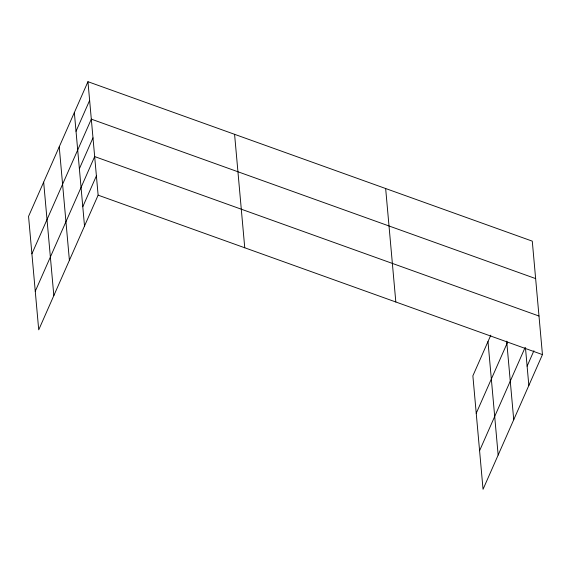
<?xml version="1.0" encoding="UTF-8"?>
<svg xmlns="http://www.w3.org/2000/svg" width="571" height="571" viewBox="0 0 571 571"><rect width="100%" height="100%" fill="white"/><g stroke="black" fill="none" stroke-linecap="round" stroke-linejoin="round"><path stroke-width="0.86" d="M87.955 81.696L28.55 216.388L38.721 329.852L98.126 195.161L87.955 81.696L532.279 241.148L542.45 354.612L483.045 489.304L472.874 375.839L490.817 335.156M76.029 131.273L89.633 100.417M31.905 253.831L91.31 119.139L535.634 278.591M79.383 168.716L92.987 137.861M35.259 291.274L94.672 156.582L538.995 316.034M82.788 206.731L96.399 175.875M476.228 413.283L507.633 342.079M479.583 450.726L525.02 347.703M527.112 366.175L533.914 350.751M98.126 195.161L542.45 354.612M525.463 347.768L528.839 385.468M506.684 341.158L513.729 419.735M487.984 341.572L498.155 455.037M385.653 188.53L395.824 301.995M234.581 134.313L244.752 247.778M74.344 112.551L84.515 226.016M59.234 146.818L69.405 260.283M43.66 182.12L53.831 295.585"/></g></svg>
